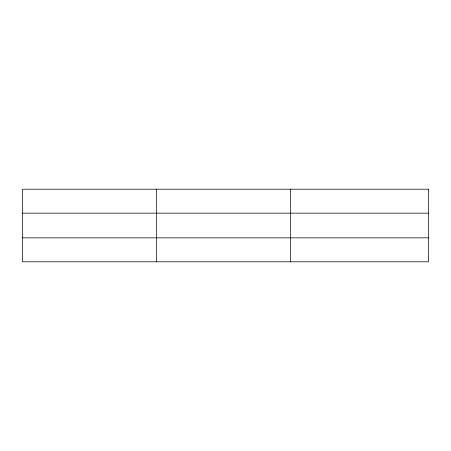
<?xml version="1.0" encoding="UTF-8"?>
<svg xmlns="http://www.w3.org/2000/svg" width="451" height="451" viewBox="0 0 451 451"><rect width="100%" height="100%" fill="white"/><g stroke="black" fill="none" stroke-linecap="round" stroke-linejoin="round"><path stroke-width="0.68" d="M156.497 261.8L156.497 189.2M290.444 261.8L290.444 189.2M22.55 213.16L428.45 213.16M22.55 237.84L428.45 237.84M428.45 189.2L428.45 261.8L22.55 261.8L22.55 189.2L428.45 189.2"/></g></svg>
